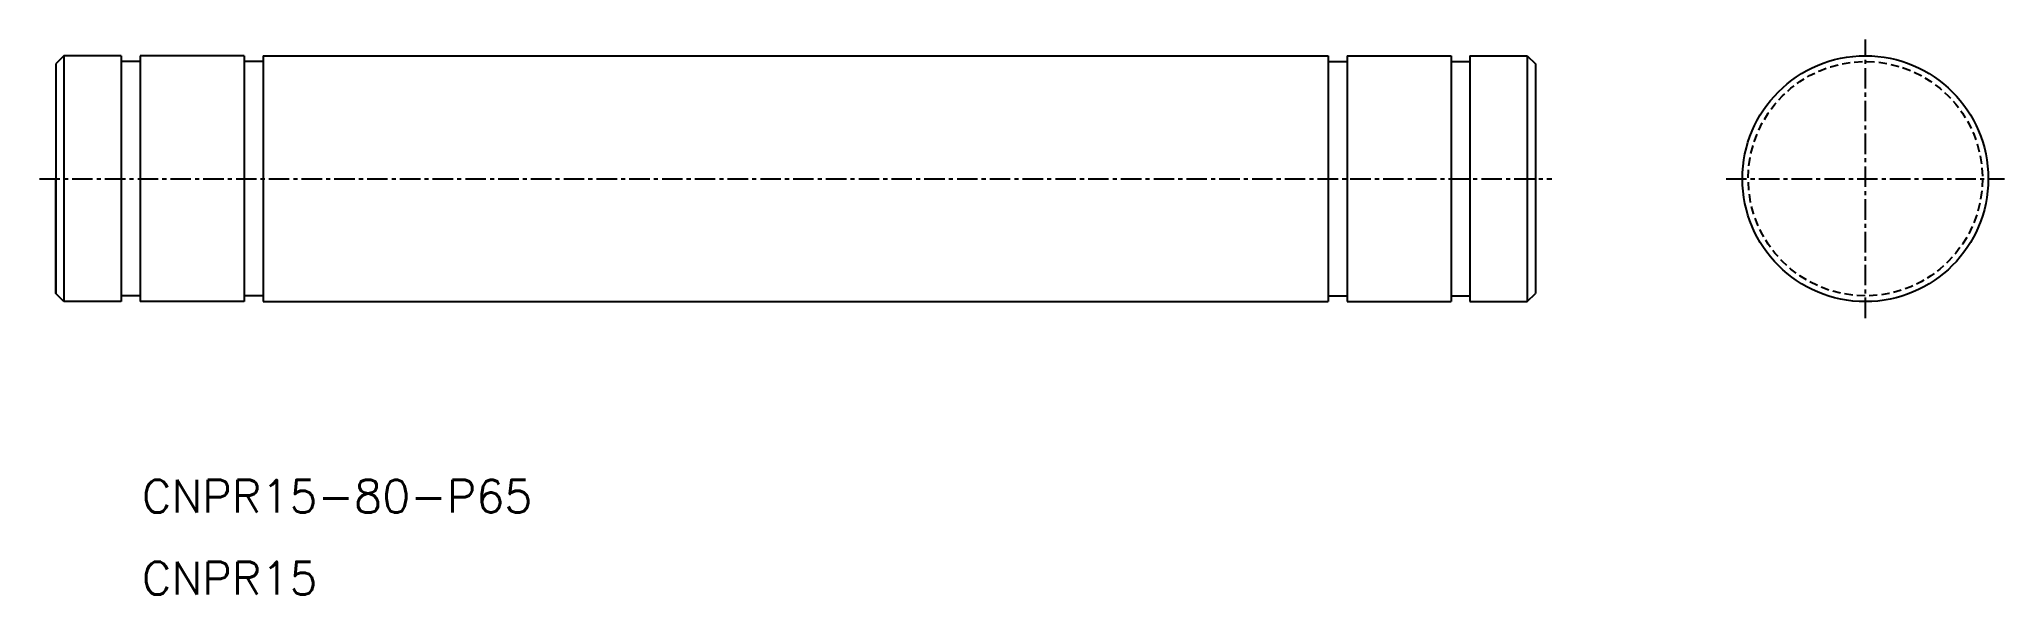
# Model space of a CAD drawing. Extents: x -19844 to -19424, y 30600 to 31574.
# Drawn here: x -19543.6 to -19423.7, y 31540.2 to 31574.1 of the extents above; entities outside this region: 1.
import ezdxf

# ---------------------------------------------------------------- set-up
doc = ezdxf.new("R2010")
doc.units = 0
doc.header["$PDMODE"] = 1
doc.linetypes.add('CENTER', pattern=[2, 1.25, -0.25, 0.25, -0.25])
doc.linetypes.add('DASHED', pattern=[0.75, 0.5, -0.25])
doc.layers.get('0').update_dxf_attribs({"linetype": 'CONTINUOUS'})
doc.layers.add('CENTER', color=1, linetype='CENTER')
doc.styles.add('MISUMI', font='txt.shx')

msp = doc.modelspace()

# ---------------------------------------------------------------- linework, layer by layer
at = {"color": 7, "linetype": 'CONTINUOUS'}
for p, q in [((-19542.1, 31573.11), (-19542.6, 31572.61)), ((-19542.1, 31573.11), (-19542.1, 31558.11)), ((-19538.6, 31573.11), (-19542.1, 31573.11)), ((-19538.6, 31573.11), (-19538.6, 31558.11)), ((-19531.1, 31573.11), (-19537.45, 31573.11)), ((-19537.45, 31573.11), (-19537.45, 31558.11)), ((-19531.1, 31573.11), (-19531.1, 31558.11)), ((-19529.95, 31573.11), (-19464.95, 31573.11)), ((-19529.95, 31573.11), (-19529.95, 31558.11)), ((-19464.95, 31573.11), (-19464.95, 31558.11)), ((-19463.8, 31573.11), (-19457.45, 31573.11)), ((-19463.8, 31573.11), (-19463.8, 31558.11)), ((-19457.45, 31573.11), (-19457.45, 31558.11)), ((-19456.3, 31573.11), (-19456.3, 31558.11)), ((-19456.3, 31573.11), (-19452.8, 31573.11)), ((-19452.8, 31573.11), (-19452.3, 31572.61)), ((-19452.8, 31573.11), (-19452.8, 31558.11)), ((-19542.6, 31572.61), (-19542.6, 31565.61)), ((-19542.6, 31572.61), (-19542.6, 31558.61)), ((-19537.45, 31572.76), (-19538.6, 31572.76)), ((-19529.95, 31572.76), (-19531.1, 31572.76)), ((-19464.95, 31572.76), (-19463.8, 31572.76)), ((-19457.45, 31572.76), (-19456.3, 31572.76)), ((-19452.3, 31572.61), (-19452.3, 31558.61)), ((-19542.6, 31558.61), (-19542.6, 31565.61)), ((-19542.1, 31558.11), (-19542.6, 31558.61)), ((-19452.8, 31558.11), (-19452.3, 31558.61)), ((-19538.6, 31558.11), (-19542.1, 31558.11)), ((-19537.45, 31558.46), (-19538.6, 31558.46)), ((-19531.1, 31558.11), (-19537.45, 31558.11)), ((-19529.95, 31558.46), (-19531.1, 31558.46)), ((-19529.95, 31558.11), (-19464.95, 31558.11)), ((-19464.95, 31558.46), (-19463.8, 31558.46)), ((-19463.8, 31558.11), (-19457.45, 31558.11)), ((-19457.45, 31558.46), (-19456.3, 31558.46)), ((-19456.3, 31558.11), (-19452.8, 31558.11))]:
    msp.add_line(p, q, dxfattribs=at)
msp.add_circle((-19432.17, 31565.61), 7.5, dxfattribs=at)
at = {"color": 3, "linetype": 'DASHED'}
msp.add_circle((-19432.17, 31565.61), 7.15, dxfattribs=at)
at = {"color": 7, "linetype": 'CONTINUOUS'}
msp.add_point((-19844.35, 30599.58), dxfattribs=at)
at = {"layer": 'CENTER', "color": 1, "linetype": 'CENTER'}
for p, q in [((-19432.17, 31557.11), (-19432.17, 31574.11)), ((-19543.6, 31565.61), (-19451.3, 31565.61)), ((-19440.67, 31565.61), (-19423.67, 31565.61))]:
    msp.add_line(p, q, dxfattribs=at)

# ---------------------------------------------------------------- texts
at = {"color": 7, "linetype": 'CONTINUOUS', "style": 'MISUMI'}
for s, p in [('CNPR15-80-P65', (-19537.34, 31545.24)), ('CNPR15', (-19537.34, 31540.24))]:
    msp.add_text(s, height=2, dxfattribs=at).set_placement(p)

doc.saveas('drawing.dxf')
